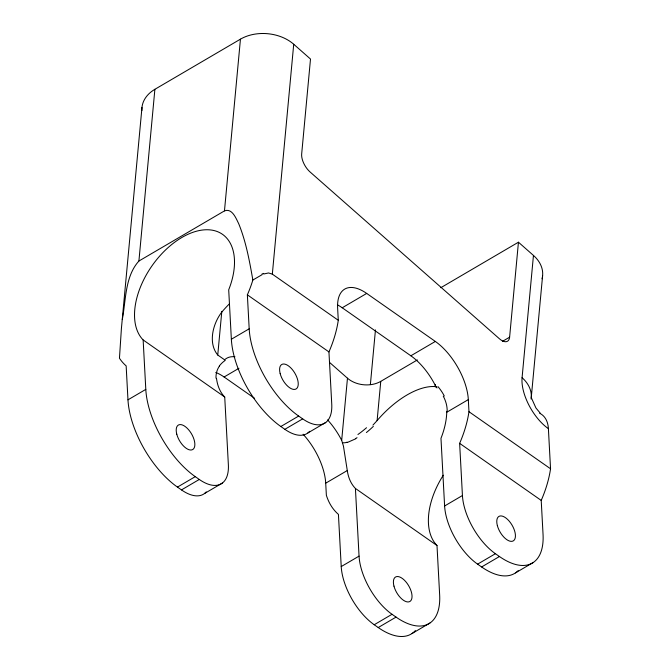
<?xml version="1.0" encoding="UTF-8"?>
<svg xmlns="http://www.w3.org/2000/svg" width="670" height="670" viewBox="0 0 670 670"><rect width="100%" height="100%" fill="white"/><g stroke="black" fill="none" stroke-linecap="round" stroke-linejoin="round"><path stroke-width="1" d="M518.178 570.631A70.953 34.53 59.6 0 1 481.613 566.962L477.593 564.148A47.302 23.023 59.6 0 1 444.612 505.984L440.977 438.306A66.221 39.689 -55 0 0 446.748 412.251L446.756 411.338M206.251 491.914A47.302 23.023 59.6 0 1 181.47 489.904L177.45 487.09A70.953 34.53 59.6 0 1 127.97 399.831L126.153 365.879A96.966 58.114 -55 0 1 119.453 358.216L121.404 328.543L141.973 107.51M122.292 319.523C125.977 300.101 124.93 276.476 138.908 261.032L154.887 89.303L240.446 39.161A37.838 27.37 5.3 0 1 293.72 44.254L310.503 59.044L301.668 154.016A14.187 6.909 59.6 0 0 310.043 171.947L499.418 338.769A14.187 6.909 59.6 0 0 509.61 337.186L518.446 242.205L440.827 287.698M138.908 261.032L224.467 210.891L240.446 39.161M234.952 356.8A47.302 23.023 59.6 0 0 224.601 359.815L217.75 355.025L221.812 311.366M216.494 378.282L216.594 379.111A66.221 39.689 -55 0 0 224.726 397.025L228.361 464.695A47.302 23.023 59.6 0 1 199.292 479.46L195.272 476.646A70.953 34.53 59.6 0 1 145.8 389.387L143.145 339.95A66.221 39.689 -55 0 1 150.122 268.595A66.221 39.689 -55 0 1 214.727 230.731A66.221 39.689 -55 0 1 228.704 289.809L231.359 339.246A70.953 34.53 59.6 0 0 280.839 426.505L284.851 429.319L302.681 418.867A47.302 23.023 59.6 0 0 331.75 404.111L328.945 351.918A96.966 58.114 -55 0 0 338.283 320.285L272.33 274.147L293.72 44.254M443.289 475.231A66.221 39.689 -55 0 0 436.999 545.522L439.654 594.96A70.953 34.53 59.6 0 1 396.054 617.104L392.034 614.289A47.302 23.023 59.6 0 1 359.053 556.125L355.418 488.447A66.221 39.689 -55 0 1 347.286 470.541L343.442 446.078L341.683 440.341L347.47 378.198L329.498 362.361M370.368 384.622L375.46 329.908M372.939 425.115L377.109 420.609L380.761 381.372L417.351 359.941M377.101 420.601A65.652 32.168 -48.6 0 1 435.131 386.598L435.307 384.555M531.101 399.019A37.838 27.37 5.3 0 0 522.081 377.696L533.454 255.429L518.446 242.205M531.226 398.005L542.6 275.747M302.681 418.867L298.661 416.062A70.953 34.53 59.6 0 1 249.19 328.803L247.364 294.842A96.966 58.114 -55 0 0 252.858 280.035L262.062 274.692M355.778 438.775L347.186 442.552M222.365 483.053L204.534 493.505M325.746 422.469L307.924 432.921M127.97 399.831L145.8 389.387M231.359 339.246L249.19 328.803M215.765 372.478A47.302 23.023 59.6 0 1 224.098 376.992L238.956 368.282M337.487 304.875A47.302 23.023 59.6 0 1 342.219 307.773L366.699 293.427L435.332 341.44A47.302 23.023 59.6 0 1 468.322 399.613L468.967 411.707A96.966 58.114 -55 0 1 459.637 443.347L462.434 495.532A47.302 23.023 59.6 0 0 495.423 553.705L499.435 556.519A70.953 34.53 59.6 0 0 543.043 534.375L541.218 500.415A96.966 58.114 -55 0 0 550.547 468.782L548.395 428.666A37.838 18.417 59.6 0 1 522.081 377.696M177.45 487.09L195.272 476.646M280.839 426.505L298.661 416.062M181.47 489.904L199.292 479.46M342.219 307.773L410.861 355.787L435.332 341.44M502.391 341.415L509.61 337.186M415.392 630.562A70.953 34.53 59.6 0 1 378.223 627.547L374.212 624.742A47.302 23.023 59.6 0 1 341.223 566.569L338.425 514.376A96.966 58.114 -55 0 1 326.365 495.281L325.712 483.179L347.286 470.541M446.748 412.251L468.322 399.613M341.223 566.569L359.053 556.125M444.612 505.984L462.434 495.532M374.212 624.742L392.034 614.289M477.593 564.148L495.423 553.705M378.223 627.547L396.054 617.104M481.613 566.962L499.435 556.519M429.897 623.05L412.075 633.493M515.456 572.909L533.287 562.457M224.467 210.891C232.113 207.851 236.083 218.47 238.713 223.721C246.032 241.728 249.516 260.982 252.858 280.035M263.687 274.005L268.544 272.958L272.33 274.147M435.115 386.623L436.396 386.732M437.133 387.897L436.262 387.436L435.332 385.459A47.302 23.023 59.6 0 0 410.861 355.787M468.967 411.707L550.547 468.782M247.364 294.842L328.945 351.918M459.637 443.347L541.218 500.415M224.098 376.992L254.6 398.332M143.145 339.95L224.726 397.025M355.418 488.447L436.999 545.522M217.75 355.025C207.725 342.956 213.035 323.309 221.871 312.002A65.652 32.168 -48.6 0 1 229.199 304.046M540.489 413.457L535.925 407.955L531.544 398.198M338.283 320.285L337.63 308.183A47.302 23.023 59.6 0 1 366.699 293.427M309.632 431.329A47.302 23.023 59.6 0 1 284.851 429.319M303.091 434.227A47.302 23.023 59.6 0 1 325.712 483.179M327.588 419.906A47.302 23.023 59.6 0 1 341.683 440.341M219.358 365.954A45.836 31.842 26 0 1 225.237 360.376M347.102 442.133A15.368 10.544 -88.6 0 1 342.655 442.669M373.341 426.371A42.001 16.49 -50 0 1 366.398 432.527M366.524 427.728A53.901 18.534 -48.9 0 1 357.922 434.503M357.043 437.678A53.382 21.909 -51.6 0 1 355.862 438.415M380.761 381.372A23.651 17.102 5.3 0 1 347.47 378.198M262.012 273.997A62.452 37.495 -83.4 0 1 263.653 273.394M216 378.215A40.066 28.039 18.4 0 1 219.467 365.996M443.272 396.188A40.066 31.524 22 0 1 447.183 411.397M437.937 386.573A45.887 34.421 28.9 0 1 444.31 396.037M533.454 255.429A37.838 27.37 5.3 0 1 542.072 278.77M539.719 413.29A37.838 22.68 -55 0 1 548.395 428.666M141.906 110.584A37.838 27.37 5.3 0 1 154.887 89.303M280.169 373.617A14.187 6.909 59.6 0 0 296.09 388.96A14.187 6.909 59.6 0 0 290.487 367.57A14.187 6.909 59.6 0 0 280.169 373.617M497.349 525.548A14.187 6.909 59.6 0 0 513.27 540.891A14.187 6.909 59.6 0 0 507.676 519.501A14.187 6.909 59.6 0 0 497.349 525.548M176.78 434.202A14.187 6.909 59.6 0 0 192.7 449.545A14.187 6.909 59.6 0 0 187.106 428.155A14.187 6.909 59.6 0 0 176.78 434.202M393.968 586.141A14.187 6.909 59.6 0 0 409.889 601.476A14.187 6.909 59.6 0 0 404.286 580.094A14.187 6.909 59.6 0 0 393.968 586.141"/></g></svg>
